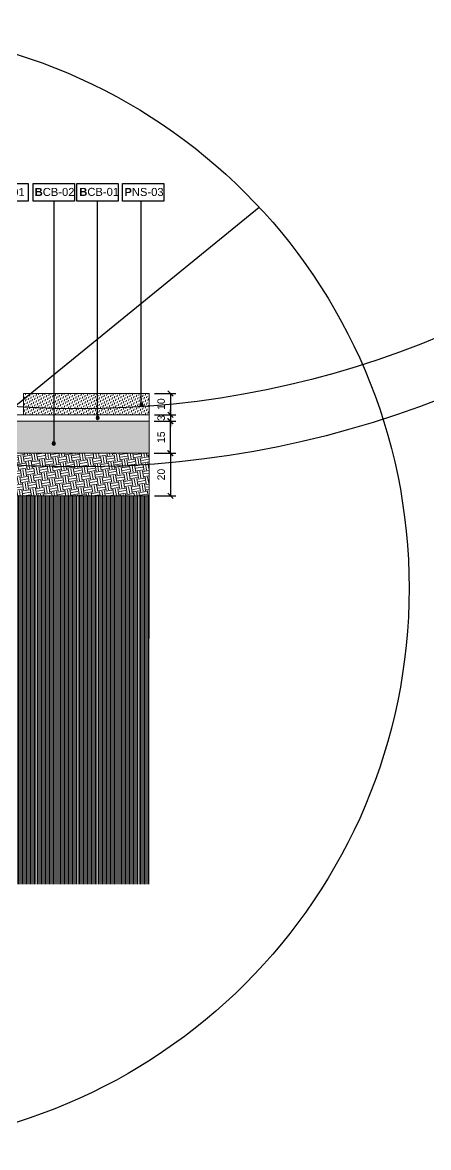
# Model space of a CAD drawing. Header units: metres. Extents: x -325 to 301, y -147 to 149.
# Drawn here: x 18.01 to 19.91, y 48.16 to 53.43 of the extents above; entities that cross this region are included whole.
import ezdxf

# ---------------------------------------------------------------- set-up
doc = ezdxf.new("R2010")
doc.units = ezdxf.units.M
doc.layers.get('Defpoints').update_dxf_attribs({"lineweight": 13})
doc.layers.add('-AUX-TWQ', color=1, linetype='Continuous', plot=False)
doc.layers.add('-AUX_RIM', color=2, linetype='Continuous', plot=False)
doc.layers.add('0-TX-1_25', color=7, linetype='Continuous', true_color=0x3f4f7f)
doc.layers.add('03-TR-Paviment_09_Natural Stone Slab', color=7, linetype='Continuous', lineweight=5, true_color=0x999680)
doc.layers.add('3-TR tot_u', color=7, linetype='Continuous', lineweight=5, true_color=0x787878)
for name, color, linetype, lineweight in [('1-CM', 7, 'Continuous', 0), ('2-L-secció', 1, 'Continuous', 0), ('3-TR Seleccionat', 44, 'Continuous', 0), ('3-TR Tot-u', 37, 'Continuous', 0)]:
    doc.layers.add(name, color=color, linetype=linetype, lineweight=lineweight)
doc.layers.add('A-KEYPLAN_HATCH', color=7, linetype='Continuous')
doc.layers.add('A_TEXT_2', color=7, linetype='Continuous')
doc.styles.get("Standard").update_dxf_attribs({"font": 'arial.ttf'})
doc.dimstyles.new('ISO-25', dxfattribs={"dimtxt": 0.1, "dimasz": 0.1, "dimexe": 0.1, "dimexo": 0.1, "dimgap": 0.1, "dimtad": 1, "dimdec": 0, "dimlfac": 100, "dimzin": 9, "dimtxsty": 'Standard', "dimblk": 'OBLIQUE', "dimcen": 0.1, "dimadec": 0, "dimazin": 0, "dimtfac": 1, "dimtdec": 0, "dimtmove": 0, "dimatfit": 3, "dimldrblk": 'OBLIQUE', "dimfxl": 1, "dimarcsym": 0})

# ---------------------------------------------------------------- blocks, each defined once
blk = doc.blocks.new('hatch keyplan 2')
at = {"layer": 'A-KEYPLAN_HATCH'}
blk.add_lwpolyline([(0, 0.00548), (0.01287, 0.00548), (0.01287, 0), (0, 0)], close=True, dxfattribs=at)
blk = doc.blocks.new('hatch keyplan')
at = {"layer": 'A-KEYPLAN_HATCH'}
blk.add_blockref('hatch keyplan 2', (1.43058, 0.85215), dxfattribs=at)
blk = doc.blocks.new('B-CB01')
at = {"layer": 'A-KEYPLAN_HATCH'}
blk.add_blockref('hatch keyplan', (-1.43058, -0.85215), dxfattribs=at)
at = {"layer": 'A_TEXT_2', "insert": (-0.0008, 0.00411), "char_height": 0.0025, "attachment_point": 1}
blk.add_mtext_dynamic_manual_height_columns('\\pi0.00152;{\\fArial|b1|i0|c0|p34;B}CB-01', width=0.0145619, gutter_width=0.015, heights=[0], dxfattribs=at)
blk = doc.blocks.new('B-CB02')
at = {"layer": 'A-KEYPLAN_HATCH'}
blk.add_blockref('hatch keyplan', (-1.43058, -0.85215), dxfattribs=at)
at = {"layer": 'A_TEXT_2', "insert": (-0.0008, 0.00409), "char_height": 0.0025, "attachment_point": 1}
blk.add_mtext_dynamic_manual_height_columns('\\pi0.00129;{\\fArial|b1|i0|c0|p34;B}CB-02', width=0.0145619, gutter_width=0.015, heights=[0], dxfattribs=at)
blk = doc.blocks.new('SB-01')
at = {"layer": 'A-KEYPLAN_HATCH'}
blk.add_blockref('hatch keyplan', (-1.43058, -0.85215), dxfattribs=at)
at = {"layer": 'A_TEXT_2', "insert": (-0.0008, 0.00403), "char_height": 0.0025, "attachment_point": 1}
blk.add_mtext_dynamic_manual_height_columns('\\pi0.00271;{\\fArial|b1|i0|c0|p34;SB}-01', width=0.0145619, gutter_width=0.015, heights=[0], dxfattribs=at)
blk = doc.blocks.new('_Oblique')
at = {"color": 0, "lineweight": -2}
blk.add_line((-0.5, -0.5), (0.5, 0.5), dxfattribs=at)
blk = doc.blocks.new('*D599')
at = {"layer": '0-TX-1_25', "color": 0, "lineweight": -2, "transparency": 16777216}
for p, q in [((18.628, 51.6886), (18.728, 51.6886)), ((18.703, 51.6886), (18.703, 51.5886)), ((18.628, 51.5886), (18.728, 51.5886))]:
    blk.add_line(p, q, dxfattribs=at)
at = {"layer": 'Defpoints', "color": 0, "transparency": 16777216}
for p in [(18.603, 51.6886), (18.603, 51.5886), (18.703, 51.5886)]:
    blk.add_point(p, dxfattribs=at)
at = {"layer": '0-TX-1_25', "color": 0, "lineweight": -2, "transparency": 16777216, "xscale": 0.025, "yscale": 0.025, "zscale": 0.025}
for p, rotation in [((18.703, 51.6886), 90), ((18.703, 51.5886), 270)]:
    blk.add_blockref('_Oblique', p, dxfattribs=dict(at, rotation=rotation))
at = {"layer": '0-TX-1_25', "color": 0, "transparency": 16777216, "insert": (18.6601, 51.6386), "char_height": 0.035, "attachment_point": 5, "rotation": 90}
blk.add_mtext('10', dxfattribs=at)
blk = doc.blocks.new('*D600')
at = {"layer": '0-TX-1_25', "color": 0, "lineweight": -2, "transparency": 16777216}
for p, q in [((18.703, 51.5886), (18.703, 51.6136)), ((18.628, 51.5886), (18.728, 51.5886)), ((18.628, 51.5586), (18.728, 51.5586)), ((18.703, 51.5886), (18.703, 51.5586)), ((18.703, 51.5586), (18.703, 51.5336))]:
    blk.add_line(p, q, dxfattribs=at)
at = {"layer": 'Defpoints', "color": 0, "transparency": 16777216}
for p in [(18.603, 51.5886), (18.603, 51.5586), (18.703, 51.5586)]:
    blk.add_point(p, dxfattribs=at)
at = {"layer": '0-TX-1_25', "color": 0, "lineweight": -2, "transparency": 16777216, "xscale": 0.025, "yscale": 0.025, "zscale": 0.025}
for p, rotation in [((18.703, 51.5886), 270), ((18.703, 51.5586), 90)]:
    blk.add_blockref('_Oblique', p, dxfattribs=dict(at, rotation=rotation))
at = {"layer": '0-TX-1_25', "color": 0, "transparency": 16777216, "insert": (18.6601, 51.5736), "char_height": 0.035, "attachment_point": 5, "rotation": 90}
blk.add_mtext('3', dxfattribs=at)
blk = doc.blocks.new('*D605')
at = {"layer": '0-TX-1_25', "color": 0, "lineweight": -2, "transparency": 16777216}
for p, q in [((18.6279, 51.5586), (18.7279, 51.5586)), ((18.7029, 51.5586), (18.7029, 51.4086)), ((18.6278, 51.4086), (18.7279, 51.4086))]:
    blk.add_line(p, q, dxfattribs=at)
at = {"layer": 'Defpoints', "color": 0, "transparency": 16777216}
for p in [(18.6029, 51.5586), (18.6028, 51.4086), (18.7029, 51.4086)]:
    blk.add_point(p, dxfattribs=at)
at = {"layer": '0-TX-1_25', "color": 0, "lineweight": -2, "transparency": 16777216, "xscale": 0.025, "yscale": 0.025, "zscale": 0.025}
for p, rotation in [((18.7029, 51.5586), 90), ((18.7029, 51.4086), 270)]:
    blk.add_blockref('_Oblique', p, dxfattribs=dict(at, rotation=rotation))
at = {"layer": '0-TX-1_25', "color": 0, "transparency": 16777216, "insert": (18.66, 51.4836), "char_height": 0.035, "attachment_point": 5, "rotation": 90}
blk.add_mtext('15', dxfattribs=at)
blk = doc.blocks.new('*D606')
at = {"layer": '0-TX-1_25', "color": 0, "lineweight": -2, "transparency": 16777216}
for p, q in [((18.6278, 51.4086), (18.728, 51.4086)), ((18.703, 51.4086), (18.703, 51.2086)), ((18.628, 51.2086), (18.728, 51.2086))]:
    blk.add_line(p, q, dxfattribs=at)
at = {"layer": 'Defpoints', "color": 0, "transparency": 16777216}
for p in [(18.6028, 51.4086), (18.603, 51.2086), (18.703, 51.2086)]:
    blk.add_point(p, dxfattribs=at)
at = {"layer": '0-TX-1_25', "color": 0, "lineweight": -2, "transparency": 16777216, "xscale": 0.025, "yscale": 0.025, "zscale": 0.025}
for p, rotation in [((18.703, 51.4086), 90), ((18.703, 51.2086), 270)]:
    blk.add_blockref('_Oblique', p, dxfattribs=dict(at, rotation=rotation))
at = {"layer": '0-TX-1_25', "color": 0, "transparency": 16777216, "insert": (18.6601, 51.3086), "char_height": 0.035, "attachment_point": 5, "rotation": 90}
blk.add_mtext('20', dxfattribs=at)
blk = doc.blocks.new('POINT')
at = {"layer": '0-TX-1_25'}
h = blk.add_hatch(dxfattribs=at)
h.set_pattern_fill('ANGLE', color=256)
h.set_pattern_definition([(0, (-83.747, -12.726), (0, 6.985), [5.08, -1.905]), (90, (-83.747, -12.726), (-6.985, 4e-16), [5.08, -1.905])])
edge = h.paths.add_edge_path()
edge.add_arc((0, 0), 0.0075, 0, 360)
h = blk.add_hatch(color=256, dxfattribs=at)
h.dxf.hatch_style = 1
edge = h.paths.add_edge_path()
edge.add_arc((0, 0), 0.0075, 0, 360)
blk.add_circle((0, 0), 0.0075, dxfattribs=at)
blk = doc.blocks.new('PNS03')
at = {"layer": 'A-KEYPLAN_HATCH'}
blk.add_blockref('hatch keyplan', (-1.43058, -0.85215), dxfattribs=at)
at = {"layer": 'A_TEXT_2', "insert": (-0.0008, 0.00408), "char_height": 0.0025, "attachment_point": 1}
blk.add_mtext_dynamic_manual_height_columns('\\pi0.00137;{\\fArial|b1|i0|c0|p34;P}NS-03', width=0.0145619, gutter_width=0.015, heights=[0], dxfattribs=at)

msp = doc.modelspace()

# ---------------------------------------------------------------- hatches: boundary and pattern name
at = {"layer": '03-TR-Paviment_09_Natural Stone Slab'}
h = msp.add_hatch(dxfattribs=at)
h.set_pattern_fill('DASH', color=256, scale=0.003, angle=251.8907, style=0, double=1)
h.set_pattern_definition([(251.8907, (13.06801, 54.084846), (0.006092519, -0.012013845), [0.009525, -0.009525])])
h.paths.add_polyline_path([(18.0154, 51.5886), (18.6029, 51.5886), (18.6029, 51.6886), (18.0161, 51.6886)])
at = {"layer": '3-TR Seleccionat'}
h = msp.add_hatch(dxfattribs=at)
h.set_pattern_fill('ANSI31', color=256, scale=0.002, angle=225, style=0)
h.set_pattern_definition([(270, (15.2922826, 52.3234894), (0.00635, -2e-18), [])])
h.paths.add_polyline_path([(17.327, 51.2086), (17.2924, 51.0894), (17.2939, 49.3903), (18.6026, 49.3903), (18.6027, 51.2086)])
at = {"layer": '3-TR Tot-u'}
h = msp.add_hatch(dxfattribs=at)
h.set_pattern_fill('EARTH', color=256, scale=0.005, angle=-80.8248, style=0)
h.set_pattern_definition([(279.1752, (16.93472, 51.158572), (0.03640645, -0.0262811), [0.03175, -0.03175]), (279.1752, (16.946473, 51.16047), (0.03640645, -0.0262811), [0.03175, -0.03175]), (279.1752, (16.958227, 51.16237), (0.03640645, -0.0262811), [0.03175, -0.03175]), (9.1752, (16.962777, 51.159084), (0.0262811, 0.03640645), [0.03175, -0.03175]), (9.1752, (16.964676, 51.14733), (0.0262811, 0.03640645), [0.03175, -0.03175]), (9.1752, (16.966574, 51.135576), (0.0262811, 0.03640645), [0.03175, -0.03175])])
h.paths.add_polyline_path([(17.385, 51.4086), (17.327, 51.2086), (18.6027, 51.2086), (18.6028, 51.4086)])
at = {"layer": '3-TR tot_u'}
h = msp.add_hatch(dxfattribs=at)
h.set_pattern_fill('AR-CONC', color=256, scale=0.0002, angle=90.2664)
h.set_pattern_definition([(140.2664143104, (269984.183667, -738421.791852), (0.0030183585511, 0.0364513625844), [0.00381, -0.04191]), (85.2664143104, (269984.183667, -738421.791852), (-0.0381781810675, -0.0072262829332), [0.003048, -0.033528116834]), (190.7178590104, (269984.18392, -738421.788814), (-0.0351598209585, 0.0292250795622), [0.00323800176, -0.03561804892]), (136.4506143104, (269984.173507, -738421.7919), (0.0081562825582, 0.0542543196878), [0.005715, -0.062865]), (186.9019719204, (269984.174187, -738421.78738), (-0.049705465848, 0.047250217616), [0.004857004628, -0.053427121632]), (81.45056548, (269984.17351, -738421.7919), (-0.0497054658455, 0.0472502176188), [0.004571993414, -0.050291946384]), (111.2664143104, (269984.176024, -738421.786807), (0.0203118235131, 0.0304176527954), [0.00381, -0.04191]), (56.2664143104, (269984.176024, -738421.786807), (-0.0368946682902, 0.0121889849718), [0.003048, -0.033528]), (161.7178593104, (269984.177716, -738421.784273), (-0.016582844967, 0.0426066376987), [0.00323800176, -0.03561798752]), (127.7664143104, (269984.183667, -738421.791852), (-0.0169136972324, 0.00053908133522), [0, -0.0331216, 0, -0.034036, 0, -0.033655]), (97.7664143104, (269984.183667, -738421.791852), (-0.02009803784808, 0.0132706243038), [0, -0.0194056, 0, -0.0323596, 0, -0.012827]), (57.7664143104, (269984.18372, -738421.80318), (0.00101964285024, 0.02712315336895), [0, -0.0127, 0, -0.039624, 0, -0.052578]), (47.7664143104, (269984.183744, -738421.80826), (-0.0052229971542, 0.0296018704426), [0, -0.01651, 0, -0.0263144, 0, -0.037338])])
h.paths.add_polyline_path([(18.6026, 51.5586), (18.6026, 51.4086), (17.5204, 51.4086), (17.385, 51.4086), (17.385, 51.5586)])

# ---------------------------------------------------------------- linework, layer by layer
at = {"layer": '-AUX-TWQ'}
msp.add_lwpolyline([(14.3179, 48.6478), (19.1194, 52.5607)], dxfattribs=at)
msp.add_circle((17.2015, 50.7759), 2.6199, dxfattribs=at)
at = {"layer": '-AUX_RIM'}
for radius in [4.6517, 4.3795]:
    msp.add_circle((18.2704, 55.9958), radius, dxfattribs=at)
at = {"layer": '0-TX-1_25'}
for points in [[(18.1569, 52.59), (18.1569, 51.4543)], [(18.3623, 51.5747), (18.3623, 52.59)], [(18.567, 51.6356), (18.567, 52.59)]]:
    msp.add_lwpolyline(points, dxfattribs=at)
at = {"layer": '1-CM'}
for p, q in [((17.385, 51.5586), (18.6026, 51.5586)), ((17.385, 51.4086), (18.6026, 51.4086)), ((17.327, 51.2086), (18.6027, 51.2086))]:
    msp.add_line(p, q, dxfattribs=at)
for points in [[(18.603, 51.5886), (18.0154, 51.5886), (18.0154, 51.6886), (18.603, 51.6886)], [(17.385, 51.5886), (18.6026, 51.5886)]]:
    msp.add_lwpolyline(points, dxfattribs=at)
at = {"layer": '2-L-secció'}
msp.add_line((18.6019, 49.3903), (18.603, 51.6886), dxfattribs=at)

# ---------------------------------------------------------------- block references
at = {"color": 244, "true_color": 0x991b1e, "xscale": 14.99999999999007, "yscale": 14.99999999999007, "zscale": 14.99999999999007}
msp.add_blockref('PNS03', (18.4793, 52.59), dxfattribs=at)
at = {"layer": '0-TX-1_25', "xscale": 14.99999999999999, "yscale": 14.99999999999999, "zscale": 14.99999999999999}
for name, p in [('SB-01', (17.8432, 52.59)), ('B-CB02', (18.0603, 52.59)), ('B-CB01', (18.2657, 52.59))]:
    msp.add_blockref(name, p, dxfattribs=at)
at = {"layer": '0-TX-1_25', "xscale": -1}
for p in [(18.567, 51.6356), (18.3623, 51.5747), (18.1569, 51.4543)]:
    msp.add_blockref('POINT', p, dxfattribs=at)

# ---------------------------------------------------------------- dimensions: what is measured, and where the dimension line sits
at = {"layer": '0-TX-1_25'}
for base, p1, p2, picture, middle in [((18.703, 51.5886), (18.603, 51.6886), (18.603, 51.5886), '*D599', (18.6601, 51.6386)), ((18.7029, 51.4086), (18.6029, 51.5586), (18.6028, 51.4086), '*D605', (18.66, 51.4836)), ((18.703, 51.2086), (18.6028, 51.4086), (18.603, 51.2086), '*D606', (18.6601, 51.3086))]:
    dim = msp.add_linear_dim(base=base, p1=p1, p2=p2, angle=90, dimstyle='ISO-25', override={"dimtxt": 0.035, "dimasz": 0.025, "dimexe": 0.025, "dimexo": 0.025, "dimgap": 0.025, "dimblk1": 'Oblique', "dimblk2": 'Oblique', "dimsah": 1, "dimfxl": 0.1, "dimfxlon": 1, "dimarcsym": 1}, dxfattribs=at)
    dim.commit()
    dim.dimension.update_dxf_attribs({"geometry": picture, "text_midpoint": middle})
dim = msp.add_linear_dim(base=(18.703, 51.5586), p1=(18.603, 51.5886), p2=(18.603, 51.5586), angle=90, dimstyle='ISO-25', override={"dimtxt": 0.035, "dimasz": 0.025, "dimexe": 0.025, "dimexo": 0.025, "dimgap": 0.025, "dimblk1": 'Oblique', "dimblk2": 'Oblique', "dimsah": 1, "dimfxl": 0.1, "dimfxlon": 1, "dimarcsym": 1}, dxfattribs=at)
dim.commit()
dim.dimension.update_dxf_attribs({"geometry": '*D600', "text_midpoint": (18.703, 51.5736), "dimtype": 160})

doc.saveas('drawing.dxf')
